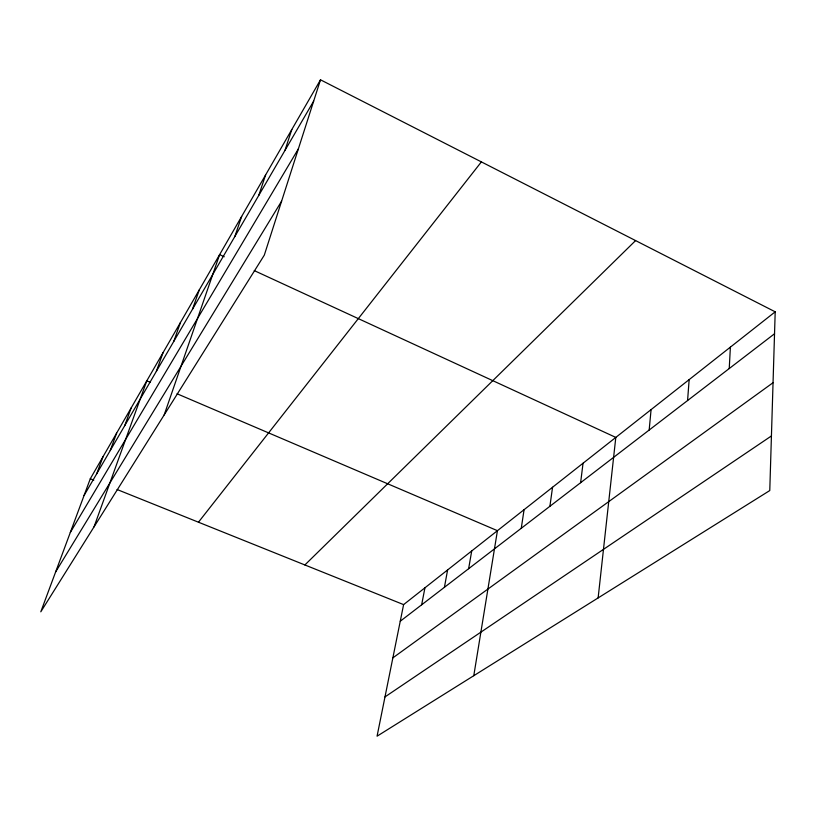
<?xml version="1.0" encoding="UTF-8"?>
<svg xmlns="http://www.w3.org/2000/svg" width="816" height="816" viewBox="0 0 816 816"><rect width="100%" height="100%" fill="white"/><g stroke="black" fill="none" stroke-linecap="round" stroke-linejoin="round"><path stroke-width="1.22" d="M775.2 311.824L769.774 490.559L377.063 736.195L403.604 604.615L775.2 311.824L320.504 79.805L90.29 478.757L40.8 611.816L264.302 255.143L320.504 79.805M729.239 368.546L730.391 347.137M687.582 400.534L689.153 379.624M649.169 430.052L651.076 409.632M598.128 597.924L615.805 437.417L254.245 270.606M580.615 482.705L583.052 463.223M549.902 506.287L552.554 487.254M521.261 528.289L524.076 509.694M473.78 675.699L497.434 530.686L177.062 393.771M468.629 568.711L471.719 550.943M444.414 587.316L447.607 569.945M421.658 604.789L424.942 587.806M284.927 150.491L291.802 129.54M258.733 195.473L265.628 174.899M234.784 236.62L241.658 216.444M164.169 414.946L219.616 254.633L224.237 256.765M192.494 309.244L199.298 289.853M173.757 341.445L180.489 322.453M156.376 371.3L163.037 352.696M94.024 526.881L146.798 380.837L150.287 382.327M124.705 425.697L131.203 407.857M110.242 450.534L116.657 433.072M96.727 473.749L103.04 456.654M84.058 495.496L313.67 101.113M70.319 532.45L298.36 148.889M55.621 571.975L281.612 201.154M198.461 522.209L481.379 161.894M304.878 564.958L635.593 240.587M400.258 621.231L774.537 333.754M392.873 657.849L773.048 382.714M384.989 696.905L771.436 435.948M90.29 478.757L93.779 480.155M117.065 489.508L403.604 604.615"/></g></svg>
